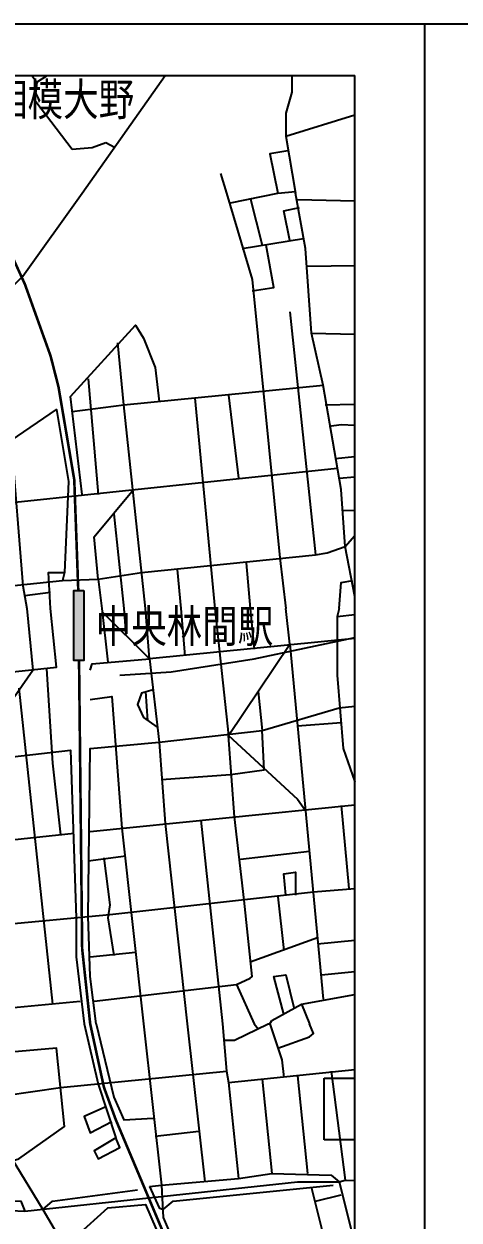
# Model space of a CAD drawing. Header units: millimetres. Extents: x 31 to 811, y 18 to 568.
# Drawn here: x 581.3 to 614.7, y 196.5 to 288.2 of the extents above; entities that cross this region are included whole.
import ezdxf
from ezdxf.enums import TextEntityAlignment as Align

# ---------------------------------------------------------------- set-up
doc = ezdxf.new("R2010")
doc.units = ezdxf.units.MM
doc.header["$LTSCALE"] = 0.2
for name, color, linetype in [('G0-MOJI', 7, 'Continuous'), ('G0-YOBI', 7, 'Continuous'), ('MAP', 7, 'Continuous')]:
    doc.layers.add(name, color=color, linetype=linetype)
doc.styles.add('丸ゴチック', font='HGRSMP.TTF')

msp = doc.modelspace()

# ---------------------------------------------------------------- hatches: boundary and pattern name
at = {"layer": 'MAP', "linetype": 'Continuous'}
h = msp.add_hatch(color=256, dxfattribs=at)
h.dxf.hatch_style = 1
h.paths.add_polyline_path([(585.935, 244.749), (585.176, 244.749), (585.176, 239.376), (585.935, 239.376)])

# ---------------------------------------------------------------- linework, layer by layer
at = {"layer": 'G0-YOBI', "color": 6, "linetype": 'Continuous'}
msp.add_line((612.078, 288.205), (612.078, 38.425), dxfattribs=at)
msp.add_lwpolyline([(419.198, 288.205), (804.958, 288.205), (804.958, 38.425), (419.198, 38.425)], close=True, dxfattribs=at)
at = {"layer": 'MAP', "linetype": 'Continuous'}
for p, q in [((424.563, 284.257), (606.714, 284.257)), ((581.934, 284.257), (582.319, 283.729)), ((582.319, 283.729), (582.176, 282.354)), ((582.319, 283.729), (583.115, 284.257)), ((585.807, 275.235), (592.177, 284.257)), ((606.714, 47.333), (606.714, 284.257)), ((582.176, 282.354), (585.048, 278.602)), ((601.432, 279.603), (606.714, 281.233)), ((586.566, 278.734), (587.633, 279.108)), ((587.633, 279.108), (588.298, 278.763)), ((585.048, 278.602), (586.566, 278.734)), ((596.425, 276.731), (596.876, 275.235)), ((597.185, 274.486), (600.816, 275.235)), ((598.703, 274.86), (599.605, 271.229)), ((602.334, 274.728), (606.714, 274.634)), ((598.087, 270.987), (602.796, 271.735)), ((603.093, 269.612), (606.714, 269.682)), ((601.729, 266.113), (603.699, 247.495)), ((603.401, 264.484), (606.714, 264.418)), ((586.269, 260.985), (587.028, 252.116)), ((597.03, 259.742), (597.79, 253.371)), ((594.456, 259.489), (595.974, 243.368)), ((604.458, 258.993), (606.714, 259.046)), ((604.766, 257.365), (605.668, 257.486)), ((605.668, 257.486), (606.714, 257.442)), ((605.217, 254.867), (606.714, 255.033)), ((575.651, 250.994), (605.371, 254.119)), ((605.525, 253.371), (606.714, 253.475)), ((588.239, 250.62), (588.998, 243.368)), ((605.822, 250.873), (606.714, 250.921)), ((605.976, 248.122), (606.714, 248.957)), ((606.714, 244.285), (605.976, 248.122)), ((598.395, 246.868), (598.703, 243.368)), ((600.97, 247.242), (601.432, 243.368)), ((593.091, 246.372), (593.388, 243.368)), ((587.028, 245.624), (587.325, 243.368)), ((581.416, 244.37), (583.386, 244.623)), ((581.571, 243.368), (582.022, 238.626)), ((587.325, 243.368), (587.788, 239.253)), ((587.325, 243.126), (590.968, 239.506)), ((588.998, 243.368), (589.152, 241.377)), ((593.388, 243.368), (593.696, 239.748)), ((598.703, 243.368), (599, 240.254)), ((605.525, 243.368), (605.371, 242.752)), ((605.371, 242.752), (606.714, 242.913)), ((605.371, 242.752), (605.371, 238.252)), ((606.714, 241.077), (590.968, 239.506)), ((599, 239.506), (606.714, 241.144)), ((601.729, 240.629), (604.304, 213.395)), ((590.968, 239.506), (591.727, 233.124)), ((592.629, 238.505), (599, 239.506)), ((605.371, 238.252), (605.822, 232.629)), ((580.954, 237.251), (583.54, 213.01)), ((590.659, 236.997), (590.813, 234.753)), ((599.308, 236.997), (599.605, 234.004)), ((605.525, 235.754), (606.714, 235.887)), ((599.605, 234.004), (605.525, 235.754)), ((591.727, 233.124), (599.605, 234.004)), ((602.334, 234.379), (605.668, 234.632)), ((605.822, 232.629), (606.714, 230.085)), ((586.423, 226.258), (606.714, 228.318)), ((605.668, 228.261), (606.273, 221.89)), ((594.907, 227.127), (596.579, 211.513)), ((575.651, 225.136), (585.202, 226.137)), ((586.269, 224.013), (589.152, 224.387)), ((597.944, 224.134), (603.247, 224.762)), ((587.931, 219.887), (603.545, 221.637)), ((600.816, 221.262), (601.278, 217.136)), ((603.545, 221.637), (606.714, 221.881)), ((578.534, 219.007), (587.931, 219.887)), ((598.703, 216.267), (603.853, 218.137)), ((603.853, 217.642), (606.714, 217.925)), ((586.423, 216.641), (589.9, 217.015)), ((604.161, 215.265), (606.714, 215.517)), ((597.636, 214.517), (599, 211.513)), ((602.642, 213.01), (606.714, 213.774)), ((579.139, 212.636), (585.664, 213.263)), ((600.365, 211.766), (602.642, 213.01)), ((602.642, 213.01), (603.247, 211.513)), ((585.961, 211.513), (587.028, 206.892)), ((593.85, 211.513), (595.215, 199.398)), ((596.579, 211.513), (596.876, 207.893)), ((599, 211.513), (599.308, 211.139)), ((600.067, 211.513), (600.21, 211.513)), ((600.21, 211.513), (600.365, 211.766)), ((584.145, 206.639), (596.876, 207.893)), ((596.876, 207.893), (597.03, 207.024)), ((597.03, 207.024), (606.714, 208.019)), ((602.334, 207.519), (603.093, 200.026)), ((604.37, 202.622), (604.37, 207.343)), ((604.37, 207.343), (606.714, 207.343)), ((604.909, 207.893), (605.976, 199.519)), ((579.898, 206.023), (584.145, 206.639)), ((597.03, 207.024), (597.79, 199.652)), ((599.605, 207.266), (600.365, 200.026)), ((591.419, 202.898), (594.753, 203.272)), ((606.714, 202.622), (604.37, 202.622)), ((581.416, 197.154), (602.334, 199.398)), ((602.334, 199.398), (605.525, 199.398)), ((605.525, 199.398), (605.976, 199.519)), ((605.525, 199.398), (606.714, 194.607)), ((605.976, 199.519), (606.714, 199.506)), ((603.401, 198.903), (605.976, 188.648)), ((603.699, 197.902), (605.668, 198.397)), ((575.651, 197.396), (581.416, 197.154)), ((582.781, 197.275), (593.245, 179.658))]:
    msp.add_line(p, q, dxfattribs=at)
for points in [[(601.883, 284.224), (601.883, 282.981), (601.432, 281.353), (601.432, 279.603), (602.18, 275.235)], [(601.575, 278.481), (600.21, 278.228), (600.816, 275.235), (602.18, 275.356)], [(575.651, 244.623), (584.299, 245.503), (587.028, 245.624), (590.362, 246.119), (603.699, 247.495), (604.612, 247.627), (605.976, 248.122), (605.668, 252.49), (604.304, 260.49), (603.401, 264.484), (602.939, 270.987), (602.18, 275.235)], [(575.651, 264.484), (578.842, 266.487), (581.262, 268.864), (585.807, 275.235)], [(596.876, 275.235), (598.846, 268.61), (600.97, 247.242)], [(601.729, 271.603), (601.278, 273.859), (602.488, 274.112)], [(598.846, 267.741), (600.519, 267.983), (599.913, 271.229)], [(585.807, 252.116), (584.905, 259.621), (589.9, 265.111), (590.516, 264.11), (591.419, 261.865), (591.727, 259.236)], [(585.048, 258.487), (588.998, 258.993), (588.536, 263.736)], [(590.659, 243.368), (588.998, 258.993), (604.304, 260.49)], [(575.651, 253.745), (580.349, 256.243), (583.837, 258.619), (584.751, 253.118), (584.442, 246.119)], [(580.349, 256.243), (581.262, 245.118), (581.571, 243.368)], [(587.028, 245.624), (586.72, 248.87), (589.757, 252.49)], [(583.386, 243.368), (583.232, 246.119), (584.442, 246.119), (584.299, 245.503)], [(605.525, 243.368), (605.668, 245.371), (606.582, 245.503)], [(575.651, 237.999), (583.837, 238.879), (583.386, 243.368)], [(586.423, 238.626), (586.566, 239.121), (590.968, 239.506), (590.659, 243.368)], [(595.974, 243.368), (597.03, 233.63), (602.334, 228.756), (602.939, 227.887)], [(598.241, 221.009), (597.482, 227.38), (597.03, 233.63), (601.729, 240.629), (601.432, 243.368)], [(575.651, 231.507), (577.323, 231.628), (578.082, 233.003), (582.022, 238.626)], [(583.078, 238.747), (583.54, 231.507), (584.145, 226.005)], [(588.69, 238.252), (592.629, 238.505)], [(591.265, 237.129), (590.362, 236.876), (590.054, 236.007), (590.516, 235.006), (591.573, 234.258)], [(586.423, 236.381), (588.085, 236.623), (588.844, 226.511), (590.516, 211.513)], [(591.881, 230.252), (597.185, 230.626), (599.759, 231.001), (599.605, 234.004)], [(586.874, 211.513), (586.423, 215.144), (586.269, 219.766), (586.423, 232.629), (591.727, 233.124)], [(591.727, 233.124), (592.178, 226.885), (593.85, 211.513)], [(575.651, 229.383), (577.323, 231.628), (584.905, 232.508), (585.356, 219.634)], [(587.479, 224.255), (587.931, 220.635), (587.788, 219.634), (588.239, 216.762)], [(601.432, 221.383), (601.278, 223.012), (602.18, 223.133), (602.18, 221.383)], [(586.72, 213.263), (597.636, 214.517), (598.703, 215.012), (598.846, 215.144), (598.241, 221.009)], [(585.356, 219.634), (585.356, 216.641), (585.961, 211.513)], [(601.278, 212.262), (600.519, 215.144), (601.432, 215.265), (602.037, 212.768)], [(579.293, 211.513), (580.349, 201.269), (582.781, 197.275)], [(586.874, 211.513), (588.239, 205.891), (588.998, 204.141), (591.265, 204.273)], [(590.516, 211.513), (591.881, 199.145), (597.79, 199.652), (600.365, 200.026), (604.909, 199.894), (605.525, 199.398)], [(596.722, 210.27), (597.482, 210.27), (600.067, 211.513)], [(600.21, 211.513), (601.124, 208.762), (601.278, 207.398)], [(600.816, 209.643), (603.247, 210.512), (603.545, 210.765), (603.247, 211.513)], [(575.651, 197.275), (576.564, 198.144), (580.503, 201.027), (580.954, 201.148), (584.442, 203.646), (583.837, 209.643), (579.447, 209.269)], [(587.028, 206.892), (588.393, 202.766), (586.72, 201.775), (587.028, 201.148), (588.69, 202.017), (588.393, 202.766)], [(587.633, 205.142), (585.961, 204.394), (586.423, 203.151), (588.085, 204.02)], [(590.968, 199.024), (591.727, 197.396), (592.024, 197.275), (592.783, 197.902), (605.063, 199.145)], [(590.968, 199.024), (591.881, 199.145), (592.024, 196.648), (599.308, 179.658)], [(582.781, 197.275), (583.54, 197.902), (590.054, 198.771)], [(576.564, 198.144), (581.108, 197.902), (581.416, 197.154)]]:
    msp.add_lwpolyline(points, dxfattribs=at)
at = {"layer": 'MAP', "linetype": 'Continuous', "const_width": 0.2}
for points in [[(578.225, 275.235), (581.416, 268.236), (583.386, 262.735), (583.991, 260.369), (585.202, 253.239), (585.51, 244.748)], [(585.568, 239.376), (585.807, 217.268), (586.423, 211.513)], [(586.423, 211.513), (587.479, 206.639), (588.393, 204.141), (598.703, 179.658)]]:
    msp.add_lwpolyline(points, dxfattribs=at)
at = {"layer": 'MAP', "linetype": 'Continuous'}
for points in [[(585.935, 244.749), (585.935, 239.376), (585.176, 239.376), (585.176, 244.749), (585.935, 244.749)], [(588.998, 188.406), (588.239, 188.527), (584.597, 194.524), (587.788, 197.396), (590.659, 197.649), (593.542, 191.025), (591.881, 190.155), (591.881, 190.277), (591.265, 189.781), (588.998, 188.406)]]:
    msp.add_lwpolyline(points, close=True, dxfattribs=at)

# ---------------------------------------------------------------- texts
at = {"layer": 'G0-MOJI', "color": 3, "style": '丸ゴチック', "width": 0.8}
msp.add_text('至相模大野', height=2.5, dxfattribs=at).set_placement((576.161, 281.165))
msp.add_text('中央林間駅', height=2.5, dxfattribs=at).set_placement((586.835, 242.012), align=Align.MIDDLE_LEFT)

doc.saveas('drawing.dxf')
